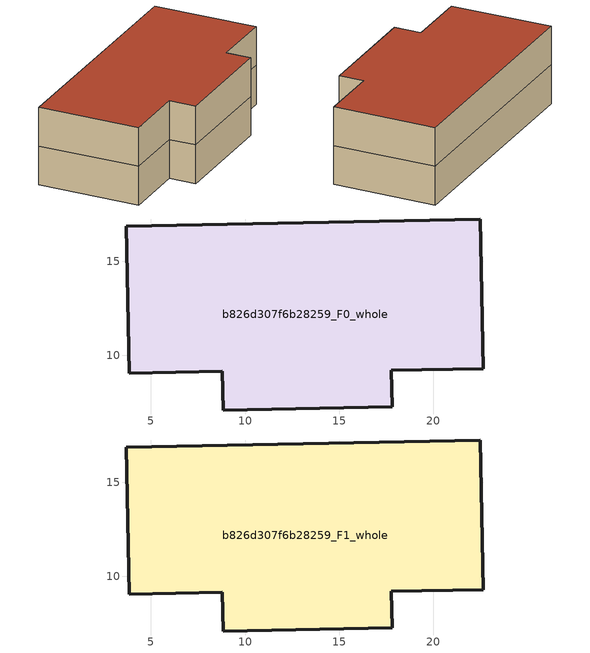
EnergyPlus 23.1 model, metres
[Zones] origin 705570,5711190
b826d307f6b28259_F0_whole
 floor ground (EU_floor_Construction): 22.5,17.24 22.65,9.3 17.77,9.2 17.82,7.29 8.84,7.1 8.8,9.16 3.85,9.06 3.69,16.86 z0
 wall outside (EU_wall_Construction): 3.69,16.86 3.85,9.06 8.8,9.16 8.84,7.1 17.82,7.29 17.77,9.2 22.65,9.3 22.5,17.24 3.69,16.86 z0:3
b826d307f6b28259_F1_whole
 floor to b826d307f6b28259_F0_whole (EU_floor_Construction): 22.5,17.24 22.65,9.3 17.77,9.2 17.82,7.29 8.84,7.1 8.8,9.16 3.85,9.06 3.69,16.86 z3
 wall outside (EU_wall_Construction): 3.69,16.86 3.85,9.06 8.8,9.16 8.84,7.1 17.82,7.29 17.77,9.2 22.65,9.3 22.5,17.24 3.69,16.86 z3:6
 roof outside (EU_roof_Construction): 22.65,9.3 22.5,17.24 3.69,16.86 3.85,9.06 8.8,9.16 8.84,7.1 17.82,7.29 17.77,9.2 z6
[Building]
EU S2 Campaign: North Axis=0; Terrain=City; Solar Distribution=FullExterior
[Site:Location]
London: Latitude=51.5; Longitude=-0.5; Time Zone=0; Elevation=25
[SizingPeriod:WeatherFileDays]
AnnualSizingPeriod: Begin Month=1; Begin Day of Month=1; End Month=12; End Day of Month=31; Day of Week for Start Day=Monday; Use Weather File Daylight Saving Period=No; Use Weather File Rain and Snow Indicators=No
[MATERIAL]
EU_InternalMass_Material: Roughness=MediumRough; Thickness=0.1; Conductivity=1; Density=1800; Specific Heat=900; Thermal Absorptance=0.9; Solar Absorptance=0.7; Visible Absorptance=0.7
[MATERIAL:NOMASS] Roughness=MediumRough; Thermal Absorptance=0.9; Solar Absorptance=0.7; Visible Absorptance=0.7
Name | Thermal Resistance
EU_wall_NoMass | 1.04674
EU_roof_NoMass | 4.32442
EU_floor_NoMass | 2.04616
[CONSTRUCTION]
EU_wall_Construction: EU_wall_NoMass
EU_roof_Construction: EU_roof_NoMass
EU_floor_Construction: EU_floor_NoMass
EU_InternalMass_Construction: EU_InternalMass_Material
[ZONE] Type=1; Multiplier=1; Ceiling Height=autocalculate; Floor Area=autocalculate; Part of Total Floor Area=Yes
Name | Volume
b826d307f6b28259_F0_whole | 497.781
b826d307f6b28259_F1_whole | 497.782
[INTERNALMASS] Construction=EU_InternalMass_Construction; Surface Area=165.927
Name | Zone or ZoneList
b826d307f6b28259_F0_whole_EU_InternalMass | b826d307f6b28259_F0_whole
b826d307f6b28259_F1_whole_EU_InternalMass | b826d307f6b28259_F1_whole
[OTHEREQUIPMENT] Fuel Type=Electricity; Design Level Calculation Method=Watts/Area; Power per Zone Floor Area=1; Fraction Latent=0; Fraction Radiant=0; Fraction Lost=0; Carbon Dioxide Generation Rate=0; EndUse Subcategory=EU_Step8_InternalGains
Name | Zone or ZoneList or Space or SpaceList | Schedule
EU_Step8_InternalGain_b826d307f6b28259_F0_whole_f000 | b826d307f6b28259_F0_whole | EU_Step8_GainSchedule_b826d307f6b28259_F0_whole_f000
EU_Step8_InternalGain_b826d307f6b28259_F1_whole_f000 | b826d307f6b28259_F1_whole | EU_Step8_GainSchedule_b826d307f6b28259_F1_whole_f000
[ZONEVENTILATION:DESIGNFLOWRATE] Schedule=EU_AlwaysOn; Design Flow Rate Calculation Method=AirChanges/Hour; Air Changes per Hour=0.488719; Ventilation Type=Natural; Fan Pressure Rise=0; Fan Total Efficiency=1; Constant Term Coefficient=1; Temperature Term Coefficient=0; Velocity Term Coefficient=0; Velocity Squared Term Coefficient=0; Minimum Indoor Temperature=-100; Maximum Indoor Temperature=100; Delta Temperature=-100; Minimum Outdoor Temperature=-100; Maximum Outdoor Temperature=100; Maximum Wind Speed=40
Name | Zone or ZoneList or Space or SpaceList
EU_ConstantAir_b826d307f6b28259_F0_whole | b826d307f6b28259_F0_whole
EU_ConstantAir_b826d307f6b28259_F1_whole | b826d307f6b28259_F1_whole
[HVACTEMPLATE:THERMOSTAT] Constant Heating Setpoint=20; Constant Cooling Setpoint=50
EU_HeatOnly_b826d307f6b28259_F0_whole; EU_HeatOnly_b826d307f6b28259_F1_whole
[HVACTEMPLATE:ZONE:IDEALLOADSAIRSYSTEM] System Availability Schedule=EU_AlwaysOn; Maximum Heating Supply Air Temperature=50; Minimum Cooling Supply Air Temperature=13; Maximum Heating Supply Air Humidity Ratio=0.0156; Minimum Cooling Supply Air Humidity Ratio=0.0077; Heating Limit=NoLimit; Cooling Limit=NoLimit; Heating Availability Schedule=EU_AlwaysOn; Cooling Availability Schedule=EU_CoolingOff; Dehumidification Control Type=ConstantSensibleHeatRatio; Cooling Sensible Heat Ratio=0.7; Dehumidification Setpoint=60; Humidification Control Type=None; Humidification Setpoint=30; Outdoor Air Method=None; Outdoor Air Flow Rate per Person=0.00944; Outdoor Air Flow Rate per Zone Floor Area=0; Outdoor Air Flow Rate per Zone=0; Demand Controlled Ventilation Type=None; Outdoor Air Economizer Type=NoEconomizer; Heat Recovery Type=None; Sensible Heat Recovery Effectiveness=0.7; Latent Heat Recovery Effectiveness=0.65
Name | Template Thermostat
b826d307f6b28259_F0_whole | EU_HeatOnly_b826d307f6b28259_F0_whole
b826d307f6b28259_F1_whole | EU_HeatOnly_b826d307f6b28259_F1_whole
[SIZING:ZONE] Zone Cooling Design Supply Air Temperature Input Method=SupplyAirTemperature; Zone Cooling Design Supply Air Temperature=13; Zone Heating Design Supply Air Temperature Input Method=SupplyAirTemperature; Zone Heating Design Supply Air Temperature=50; Zone Cooling Design Supply Air Humidity Ratio=0.008; Zone Heating Design Supply Air Humidity Ratio=0.008; Cooling Design Air Flow Method=DesignDay; Cooling Design Air Flow Rate=0; Cooling Minimum Air Flow per Zone Floor Area=0.000762; Cooling Minimum Air Flow=0; Cooling Minimum Air Flow Fraction=0.2; Heating Design Air Flow Method=DesignDay; Heating Design Air Flow Rate=0; Heating Maximum Air Flow per Zone Floor Area=0.002032; Heating Maximum Air Flow=0.141576; Heating Maximum Air Flow Fraction=0.3; Account for Dedicated Outdoor Air System=No; Dedicated Outdoor Air System Control Strategy=NeutralSupplyAir; Dedicated Outdoor Air Low Setpoint Temperature for Design=autosize; Dedicated Outdoor Air High Setpoint Temperature for Design=autosize; Zone Load Sizing Method=Sensible Load Only No Latent Load; Zone Latent Cooling Design Supply Air Humidity Ratio Input Method=HumidityRatioDifference; Zone Cooling Design Supply Air Humidity Ratio Difference=0.005; Zone Latent Heating Design Supply Air Humidity Ratio Input Method=HumidityRatioDifference; Zone Humidification Design Supply Air Humidity Ratio Difference=0.005
b826d307f6b28259_F0_whole; b826d307f6b28259_F1_whole
[SCHEDULE:CONSTANT]
Name | Hourly Value
EU_AlwaysOn | 1
EU_CoolingOff | 0
[SCHEDULE:FILE] Column Number=1; Rows to Skip at Top=0; Number of Hours of Data=8760; Column Separator=Comma; Interpolate to Timestep=No; Minutes per Item=60; Adjust Schedule for Daylight Savings=Yes
Name | File
EU_Step8_GainSchedule_b826d307f6b28259_F0_whole_f000 | C:\Users\o_iseri\Desktop\OpenUBEM\openubem\outputs\eu_evidence\EU-11\GB-LDN-STDUNSTANS\idfs\b826d307f6b28259\b826d307f6b28259_F0_whole_f000_gain.csv
EU_Step8_GainSchedule_b826d307f6b28259_F1_whole_f000 | C:\Users\o_iseri\Desktop\OpenUBEM\openubem\outputs\eu_evidence\EU-11\GB-LDN-STDUNSTANS\idfs\b826d307f6b28259\b826d307f6b28259_F1_whole_f000_gain.csv
